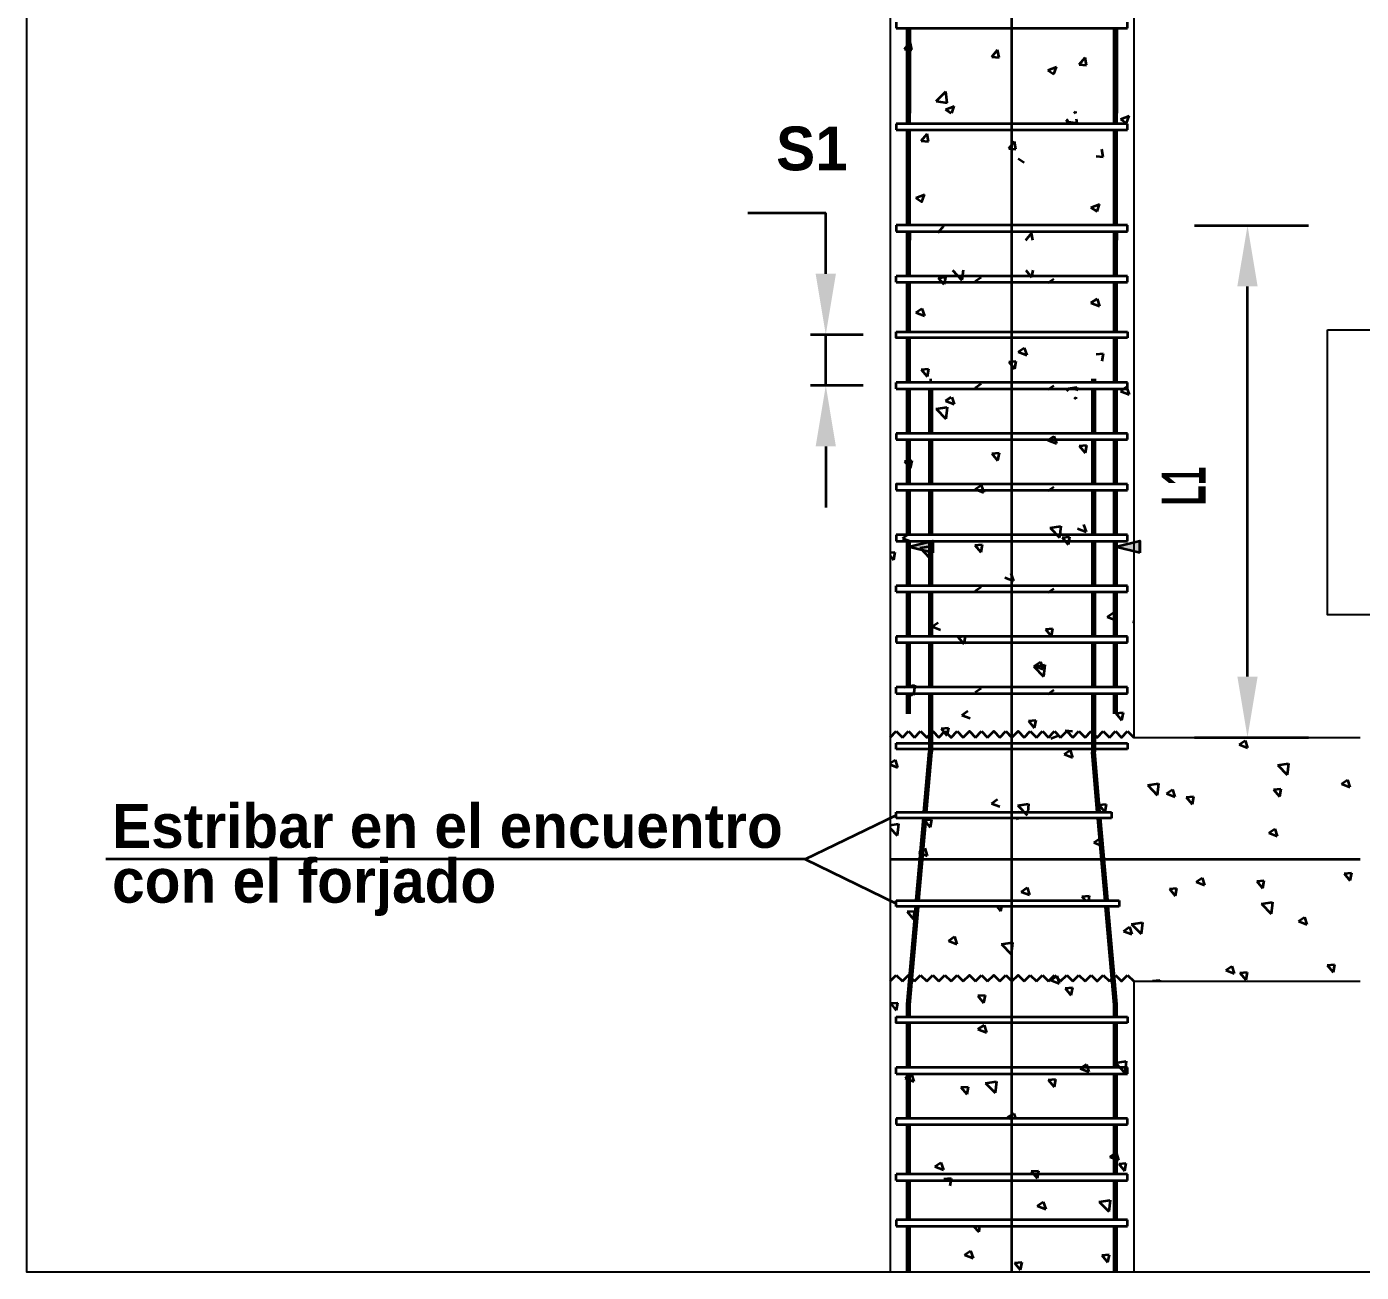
# Model space of a CAD drawing. Extents: x 2455 to 9764, y -806 to 181.
# Drawn here: x 4839.534 to 4843.144, y -403.611 to -400.243 of the extents above; entities that cross this region are included whole.
import ezdxf
from ezdxf.enums import TextEntityAlignment as Align

# ---------------------------------------------------------------- set-up
doc = ezdxf.new("R2010")
doc.units = 0
doc.header["$LTSCALE"] = 0.2
doc.header["$MEASUREMENT"] = 0
doc.layers.add('0-CYPE2', color=4, linetype='CONTINUOUS', lineweight=35)
doc.layers.add('0-CYPE4', color=6, linetype='CONTINUOUS', lineweight=70)
doc.layers.add('07-TEXTOS', color=7, linetype='CONTINUOUS')
doc.layers.add('CYPECABECERA', color=2, linetype='CONTINUOUS')
doc.styles.add('BERNARDO', font='GOTHICB.TTF')

msp = doc.modelspace()

# ---------------------------------------------------------------- hatches: boundary and pattern name
at = {"layer": '0-CYPE2', "linetype": 'Continuous'}
for points in [[(4841.9853, -401.6331), (4841.9195, -401.6496), (4841.9853, -401.6661)], [(4842.5454, -401.6331), (4842.4795, -401.6496), (4842.5454, -401.6661)]]:
    msp.add_hatch(color=2, dxfattribs=at).paths.add_polyline_path(points, flags=0)

# ---------------------------------------------------------------- linework, layer by layer
for p, q in [((4842.1995, -401.3118), (4842.1995, -397.7876)), ((4841.4847, -400.7466), (4841.6959, -400.7466)), ((4841.6959, -400.9113), (4841.6959, -400.7466)), ((4842.6936, -400.7809), (4843.0013, -400.7809)), ((4842.8366, -402.0003), (4842.8366, -400.9456)), ((4841.7973, -401.0761), (4841.6549, -401.0761)), ((4841.6959, -401.2136), (4841.6959, -401.0761)), ((4841.7973, -401.2136), (4841.6549, -401.2136)), ((4842.1995, -403.6112), (4842.1995, -401.3118)), ((4841.6959, -401.3783), (4841.6959, -401.543)), ((4841.6397, -402.4944), (4841.8865, -402.375)), ((4841.6397, -402.4944), (4839.7487, -402.4944)), ((4841.6397, -402.4944), (4841.8865, -402.6139)), ((4841.87, -402.4944), (4843.1412, -402.4944))]:
    msp.add_line(p, q, dxfattribs=at)
at = {"layer": '0-CYPE2', "color": 2, "linetype": 'Continuous'}
for p, q in [((4841.8865, -400.2312), (4841.8865, -400.2477)), ((4842.5124, -400.2477), (4842.5124, -400.2312)), ((4841.8865, -400.2477), (4842.5124, -400.2477)), ((4841.9086, -400.3041), (4841.9245, -400.2852)), ((4841.9086, -400.3041), (4841.9283, -400.3058)), ((4841.9283, -400.3058), (4841.9245, -400.2852)), ((4842.1449, -400.3248), (4842.1608, -400.3058)), ((4842.1646, -400.3265), (4842.1608, -400.3058)), ((4842.1449, -400.3248), (4842.1646, -400.3265)), ((4842.2967, -400.3606), (4842.3197, -400.3517)), ((4842.313, -400.3716), (4842.3197, -400.3517)), ((4842.3812, -400.3454), (4842.3971, -400.3265)), ((4842.3812, -400.3454), (4842.4009, -400.3472)), ((4842.4009, -400.3472), (4842.3971, -400.3265)), ((4842.2967, -400.3606), (4842.313, -400.3716)), ((4841.9947, -400.445), (4842.0204, -400.4182)), ((4842.024, -400.4495), (4842.0204, -400.4182)), ((4841.9947, -400.445), (4842.024, -400.4495)), ((4842.0199, -400.4668), (4842.0429, -400.458)), ((4842.0364, -400.4773), (4842.0429, -400.458)), ((4842.0199, -400.4668), (4842.0354, -400.4773)), ((4842.3463, -400.4995), (4842.3518, -400.4938)), ((4842.3676, -400.4773), (4842.372, -400.4727)), ((4842.3725, -400.4773), (4842.372, -400.4727)), ((4842.3756, -400.504), (4842.3744, -400.4938)), ((4842.4933, -400.4932), (4842.5164, -400.4844)), ((4842.4942, -400.4938), (4842.5097, -400.5043)), ((4842.5097, -400.5043), (4842.5164, -400.4844)), ((4842.5124, -400.5057), (4841.8865, -400.5057)), ((4841.8865, -400.5057), (4841.8865, -400.5222)), ((4841.8865, -400.5222), (4842.5124, -400.5222)), ((4841.9543, -400.5519), (4841.9702, -400.533)), ((4841.974, -400.5536), (4841.9702, -400.533)), ((4842.3463, -400.4995), (4842.3756, -400.504)), ((4842.5124, -400.5222), (4842.5124, -400.5057)), ((4841.9543, -400.5519), (4841.974, -400.5536)), ((4842.1906, -400.5726), (4842.2065, -400.5536)), ((4842.2103, -400.5743), (4842.2065, -400.5536)), ((4842.1906, -400.5726), (4842.2103, -400.5743)), ((4842.2165, -400.5995), (4842.2329, -400.6105)), ((4842.4269, -400.5932), (4842.4466, -400.595)), ((4842.4466, -400.5949), (4842.4428, -400.5743)), ((4841.9397, -400.7057), (4841.9628, -400.6969)), ((4842.4131, -400.7321), (4842.4362, -400.7232)), ((4842.4131, -400.7321), (4842.4295, -400.7432)), ((4842.4295, -400.7432), (4842.4362, -400.7232)), ((4842.5124, -400.7803), (4841.8865, -400.7803)), ((4841.8865, -400.7803), (4841.8865, -400.7967)), ((4842, -400.7997), (4842.0148, -400.782)), ((4842.5124, -400.7967), (4842.5124, -400.7803)), ((4841.8865, -400.7967), (4842.5124, -400.7967)), ((4842.2366, -400.8201), (4842.2522, -400.8014)), ((4842.2556, -400.8201), (4842.2522, -400.8014)), ((4842.5124, -400.9175), (4841.8865, -400.9175)), ((4841.8865, -400.934), (4841.8865, -400.9175)), ((4842, -400.9223), (4842.0148, -400.9399)), ((4842.0387, -400.9019), (4842.0641, -400.9283)), ((4842.0671, -400.9019), (4842.0641, -400.9283)), ((4842.1, -400.9312), (4842.1164, -400.9202)), ((4842.2366, -400.9019), (4842.2522, -400.9205)), ((4842.2556, -400.9019), (4842.2522, -400.9205)), ((4842.2967, -400.9359), (4842.313, -400.9248)), ((4842.5124, -400.934), (4842.5124, -400.9175)), ((4841.8865, -400.934), (4842.5124, -400.934)), ((4842.4131, -400.9899), (4842.4295, -400.9788)), ((4842.4131, -400.9899), (4842.4362, -400.9987)), ((4842.4295, -400.9788), (4842.4362, -400.9987)), ((4841.9397, -401.0162), (4841.9561, -401.0052)), ((4841.9397, -401.0162), (4841.9628, -401.0251)), ((4841.9561, -401.0052), (4841.9628, -401.0251)), ((4841.8865, -401.0685), (4842.5124, -401.0685)), ((4841.8865, -401.085), (4841.8865, -401.0685)), ((4841.8865, -401.0685), (4842.5124, -401.0685)), ((4842.5124, -401.0685), (4842.5124, -401.085)), ((4842.5124, -401.0685), (4842.5124, -401.085)), ((4842.5124, -401.085), (4841.8865, -401.085)), ((4842.2165, -401.1225), (4842.2329, -401.1114)), ((4842.2329, -401.1114), (4842.2396, -401.1313)), ((4842.1906, -401.1494), (4842.2103, -401.1477)), ((4842.2103, -401.1477), (4842.2065, -401.1683)), ((4842.2165, -401.1225), (4842.2396, -401.1313)), ((4842.4269, -401.1287), (4842.4466, -401.127)), ((4842.4466, -401.127), (4842.4428, -401.1477)), ((4841.9543, -401.1701), (4841.974, -401.1683)), ((4841.9543, -401.1701), (4841.9702, -401.189)), ((4841.974, -401.1684), (4841.9702, -401.189)), ((4842.1906, -401.1494), (4842.2065, -401.1683)), ((4842.5124, -401.2058), (4841.8865, -401.2058)), ((4841.8865, -401.2222), (4841.8865, -401.2058)), ((4841.9792, -401.1952), (4841.9792, -401.2058)), ((4842.1, -401.2195), (4842.1164, -401.2084)), ((4842.2967, -401.2241), (4842.313, -401.2131)), ((4842.3463, -401.2225), (4842.3756, -401.2179)), ((4842.3756, -401.2179), (4842.3744, -401.2282)), ((4842.4942, -401.2282), (4842.5097, -401.2177)), ((4842.5097, -401.2177), (4842.5164, -401.2376)), ((4842.5124, -401.2222), (4842.5124, -401.2058)), ((4841.8865, -401.2222), (4842.5124, -401.2222)), ((4842.0199, -401.2551), (4842.0354, -401.2446)), ((4842.0199, -401.2551), (4842.0429, -401.264)), ((4842.0364, -401.2446), (4842.0429, -401.264)), ((4842.3463, -401.2225), (4842.3518, -401.2282)), ((4842.3676, -401.2446), (4842.372, -401.2492)), ((4842.3725, -401.2446), (4842.372, -401.2492)), ((4842.4933, -401.2287), (4842.5164, -401.2376)), ((4841.9947, -401.277), (4842.024, -401.2725)), ((4841.9947, -401.277), (4842.0204, -401.3037)), ((4842.024, -401.2725), (4842.0204, -401.3037)), ((4842.5124, -401.343), (4841.8865, -401.343)), ((4841.8865, -401.343), (4841.8865, -401.3595)), ((4841.8865, -401.3595), (4842.5124, -401.3595)), ((4842.2967, -401.3614), (4842.313, -401.3503)), ((4842.2967, -401.3614), (4842.3197, -401.3702)), ((4842.313, -401.3503), (4842.3197, -401.3702)), ((4842.5124, -401.3595), (4842.5124, -401.343)), ((4842.1449, -401.3972), (4842.1646, -401.3955)), ((4842.1449, -401.3972), (4842.1608, -401.4161)), ((4842.1646, -401.3955), (4842.1608, -401.4161)), ((4842.3812, -401.3765), (4842.4009, -401.3748)), ((4842.3812, -401.3765), (4842.3971, -401.3954)), ((4842.4009, -401.3748), (4842.3971, -401.3954)), ((4841.9086, -401.4179), (4841.9283, -401.4161)), ((4841.9086, -401.4179), (4841.9245, -401.4368)), ((4841.9283, -401.4161), (4841.9245, -401.4368)), ((4841.8865, -401.4968), (4842.5124, -401.4968)), ((4842.1, -401.494), (4842.1164, -401.4829)), ((4842.1, -401.494), (4842.1226, -401.5027)), ((4842.1164, -401.4829), (4842.123, -401.5027)), ((4842.2967, -401.4986), (4842.313, -401.4876)), ((4842.5124, -401.4968), (4842.5124, -401.4803)), ((4841.9034, -401.6266), (4841.9198, -401.6156)), ((4842.3026, -401.5979), (4842.3319, -401.5934)), ((4842.3026, -401.5979), (4842.3283, -401.6246)), ((4842.3319, -401.5934), (4842.3283, -401.6246)), ((4842.3768, -401.6003), (4842.3999, -401.6091)), ((4842.3932, -401.5892), (4842.3999, -401.6091)), ((4842.5124, -401.6175), (4841.8865, -401.6175)), ((4841.8865, -401.6175), (4841.8865, -401.634)), ((4841.8865, -401.634), (4842.5124, -401.634)), ((4841.9034, -401.6266), (4841.9265, -401.6355)), ((4841.9511, -401.6524), (4841.9804, -401.6479)), ((4841.9511, -401.6524), (4841.9767, -401.6792)), ((4841.9804, -401.6479), (4841.9767, -401.6792)), ((4842.0992, -401.645), (4842.1189, -401.6433)), ((4842.0992, -401.645), (4842.1151, -401.6639)), ((4842.1189, -401.6433), (4842.1151, -401.6639)), ((4842.3355, -401.6243), (4842.3552, -401.6226)), ((4842.3355, -401.6243), (4842.3514, -401.6432)), ((4842.3552, -401.6226), (4842.3514, -401.6432)), ((4842.5124, -401.634), (4842.5124, -401.6175)), ((4841.87, -401.665), (4841.8826, -401.6639)), ((4841.87, -401.6742), (4841.8788, -401.6846)), ((4841.8826, -401.6639), (4841.8788, -401.6846)), ((4842.1966, -401.7218), (4842.2032, -401.7417)), ((4842.5124, -401.7548), (4841.8865, -401.7548)), ((4841.8865, -401.7713), (4841.8865, -401.7548)), ((4842.1, -401.7685), (4842.1164, -401.7575)), ((4842.1802, -401.7329), (4842.2032, -401.7417)), ((4842.5124, -401.7713), (4842.5124, -401.7548)), ((4841.8865, -401.7713), (4842.5124, -401.7713)), ((4842.2967, -401.7731), (4842.313, -401.7621)), ((4842.457, -401.8391), (4842.4734, -401.8281)), ((4842.4734, -401.8281), (4842.48, -401.848)), ((4841.9835, -401.8655), (4841.9999, -401.8545)), ((4841.9835, -401.8655), (4842.0066, -401.8744)), ((4842.457, -401.8391), (4842.48, -401.848)), ((4842.526, -401.8514), (4842.5289, -401.8548)), ((4842.5261, -401.8514), (4842.5289, -401.8512)), ((4842.5124, -401.8921), (4841.8865, -401.8921)), ((4841.8865, -401.8921), (4841.8865, -401.9085)), ((4842.0535, -401.8928), (4842.0732, -401.891)), ((4842.0535, -401.8928), (4842.0694, -401.9117)), ((4842.0732, -401.891), (4842.0694, -401.9117)), ((4842.2898, -401.8721), (4842.3095, -401.8704)), ((4842.2898, -401.8721), (4842.3056, -401.891)), ((4842.3095, -401.8704), (4842.3057, -401.891)), ((4842.5124, -401.9085), (4842.5124, -401.8921)), ((4841.8865, -401.9085), (4842.5124, -401.9085)), ((4842.259, -401.9733), (4842.2883, -401.9688)), ((4842.259, -401.9733), (4842.2846, -402.0001)), ((4842.2603, -401.9718), (4842.2767, -401.9607)), ((4842.2603, -401.9718), (4842.2834, -401.9806)), ((4842.2767, -401.9607), (4842.2834, -401.9806)), ((4842.2883, -401.9688), (4842.2846, -402.0001)), ((4842.5124, -402.0293), (4841.8865, -402.0293)), ((4841.8865, -402.0458), (4841.8865, -402.0293)), ((4841.8865, -402.0458), (4842.5124, -402.0458)), ((4841.9074, -402.0278), (4841.9367, -402.0233)), ((4841.9074, -402.0278), (4841.9088, -402.0293)), ((4841.9246, -402.0458), (4841.9303, -402.0517)), ((4841.9367, -402.0233), (4841.9334, -402.0517)), ((4842.1, -402.043), (4842.1164, -402.032)), ((4842.2967, -402.0477), (4842.313, -402.0366)), ((4842.5124, -402.0458), (4842.5124, -402.0293)), ((4842.0637, -402.1044), (4842.0801, -402.0933)), ((4842.0637, -402.1044), (4842.0868, -402.1133)), ((4842.2441, -402.1199), (4842.2638, -402.1182)), ((4842.2441, -402.1199), (4842.2599, -402.1388)), ((4842.2638, -402.1182), (4842.2599, -402.1388)), ((4842.4803, -402.0992), (4842.5, -402.0975)), ((4842.4803, -402.0992), (4842.4962, -402.1181)), ((4842.5, -402.0975), (4842.4962, -402.1181)), ((4841.87, -402.165), (4841.8865, -402.1485)), ((4841.8865, -402.1485), (4841.903, -402.165)), ((4841.903, -402.165), (4841.9195, -402.1485)), ((4841.9195, -402.1485), (4841.9359, -402.165)), ((4841.9359, -402.165), (4841.9524, -402.1485)), ((4841.9853, -402.1485), (4842.0018, -402.165)), ((4842.0018, -402.165), (4842.0183, -402.1485)), ((4842.0078, -402.1406), (4842.0275, -402.1388)), ((4842.0078, -402.1406), (4842.0237, -402.1595)), ((4842.0275, -402.1388), (4842.0237, -402.1595)), ((4842.0512, -402.1485), (4842.0677, -402.165)), ((4842.1006, -402.165), (4842.1171, -402.1485)), ((4842.1171, -402.1485), (4842.1336, -402.165)), ((4842.1665, -402.165), (4842.183, -402.1485)), ((4842.2324, -402.165), (4842.2489, -402.1485)), ((4842.2489, -402.1485), (4842.2654, -402.165)), ((4842.2654, -402.165), (4842.2818, -402.1485)), ((4842.2818, -402.1485), (4842.2983, -402.165)), ((4842.2983, -402.165), (4842.3148, -402.1485)), ((4842.3148, -402.1485), (4842.3312, -402.165)), ((4842.3312, -402.165), (4842.3477, -402.1485)), ((4842.3432, -402.1463), (4842.3629, -402.148)), ((4842.3477, -402.1485), (4842.3642, -402.165)), ((4842.3642, -402.165), (4842.3807, -402.1485)), ((4842.3807, -402.1485), (4842.3971, -402.165)), ((4842.3971, -402.165), (4842.4136, -402.1485)), ((4842.4465, -402.1485), (4842.463, -402.165)), ((4842.463, -402.165), (4842.4795, -402.1485)), ((4842.5124, -402.1485), (4842.5289, -402.165)), ((4841.8865, -402.1803), (4842.5124, -402.1803)), ((4841.8865, -402.1968), (4841.8865, -402.1803)), ((4842.3042, -402.1678), (4842.3272, -402.159)), ((4842.5124, -402.1803), (4842.5124, -402.1968)), ((4842.6936, -402.165), (4843.0013, -402.165)), ((4842.8139, -402.1843), (4842.8303, -402.1732)), ((4842.8139, -402.1843), (4842.837, -402.1931)), ((4842.8303, -402.1732), (4842.837, -402.1931)), ((4841.87, -402.235), (4841.8834, -402.226)), ((4841.8834, -402.226), (4841.8901, -402.2459)), ((4842.5124, -402.1968), (4841.8865, -402.1968)), ((4842.3405, -402.2106), (4842.3569, -402.1996)), ((4842.3405, -402.2106), (4842.3636, -402.2195)), ((4842.3569, -402.1996), (4842.3636, -402.2195)), ((4841.87, -402.2382), (4841.8901, -402.2459)), ((4842.9184, -402.2397), (4842.9477, -402.2351)), ((4842.9184, -402.2397), (4842.9441, -402.2664)), ((4842.9477, -402.2351), (4842.9441, -402.2664)), ((4842.5669, -402.2942), (4842.5962, -402.2897)), ((4842.5669, -402.2942), (4842.5925, -402.321)), ((4842.5962, -402.2897), (4842.5925, -402.321)), ((4843.0907, -402.2905), (4843.1071, -402.2795)), ((4843.0907, -402.2905), (4843.1138, -402.2994)), ((4843.1071, -402.2795), (4843.1138, -402.2994)), ((4842.1438, -402.3433), (4842.1602, -402.3322)), ((4842.6173, -402.3169), (4842.6337, -402.3058)), ((4842.6173, -402.3169), (4842.6403, -402.3257)), ((4842.6337, -402.3058), (4842.6403, -402.3257)), ((4842.6709, -402.3263), (4842.6906, -402.3246)), ((4842.6709, -402.3263), (4842.6868, -402.3453)), ((4842.6906, -402.3246), (4842.6868, -402.3453)), ((4842.9072, -402.3057), (4842.9269, -402.3039)), ((4842.9072, -402.3057), (4842.9231, -402.3246)), ((4842.9269, -402.3039), (4842.9231, -402.3246)), ((4841.8865, -402.3668), (4842.4685, -402.3668)), ((4841.8865, -402.3832), (4841.8865, -402.3668)), ((4842.1439, -402.3433), (4842.1669, -402.3521)), ((4842.2085, -402.3668), (4842.218, -402.3659)), ((4842.2153, -402.3487), (4842.2446, -402.3442)), ((4842.2153, -402.3487), (4842.2409, -402.3755)), ((4842.218, -402.366), (4842.2179, -402.3668)), ((4842.2446, -402.3442), (4842.242, -402.3668)), ((4842.4346, -402.347), (4842.4543, -402.3453)), ((4842.4346, -402.347), (4842.4505, -402.3659)), ((4842.4543, -402.3453), (4842.4505, -402.3659)), ((4842.4685, -402.3668), (4842.4685, -402.3832)), ((4841.87, -402.4023), (4841.893, -402.3987)), ((4841.87, -402.4099), (4841.8894, -402.43)), ((4842.4685, -402.3832), (4841.8865, -402.3832)), ((4841.893, -402.3987), (4841.8894, -402.43)), ((4841.9621, -402.3883), (4841.9818, -402.3866)), ((4841.9621, -402.3883), (4841.978, -402.4073)), ((4841.9818, -402.3866), (4841.978, -402.4073)), ((4842.2114, -402.3833), (4842.2142, -402.3866)), ((4842.2149, -402.3833), (4842.2142, -402.3866)), ((4842.4206, -402.4495), (4842.437, -402.4385)), ((4842.437, -402.4385), (4842.4437, -402.4584)), ((4842.8941, -402.4231), (4842.9104, -402.4121)), ((4842.8941, -402.4231), (4842.9171, -402.432)), ((4842.9105, -402.4121), (4842.9171, -402.432)), ((4841.9472, -402.4759), (4841.9636, -402.4649)), ((4841.9472, -402.4759), (4841.9703, -402.4848)), ((4841.9636, -402.4648), (4841.9703, -402.4848)), ((4842.4206, -402.4495), (4842.4437, -402.4584)), ((4842.6974, -402.5558), (4842.7138, -402.5447)), ((4842.6974, -402.5558), (4842.7205, -402.5646)), ((4842.7138, -402.5447), (4842.7205, -402.5646)), ((4842.8615, -402.5534), (4842.8812, -402.5517)), ((4842.8615, -402.5535), (4842.8774, -402.5724)), ((4842.8812, -402.5517), (4842.8774, -402.5724)), ((4843.0978, -402.5328), (4843.1175, -402.531)), ((4843.0978, -402.5328), (4843.1137, -402.5517)), ((4843.1175, -402.5311), (4843.1137, -402.5517)), ((4842.224, -402.5822), (4842.2404, -402.5711)), ((4842.224, -402.5822), (4842.2471, -402.591)), ((4842.2404, -402.5711), (4842.2471, -402.591)), ((4842.6252, -402.5741), (4842.6449, -402.5724)), ((4842.6252, -402.5741), (4842.6411, -402.593)), ((4842.6449, -402.5724), (4842.6411, -402.593)), ((4841.8865, -402.6056), (4842.4893, -402.6056)), ((4841.8865, -402.6221), (4841.8865, -402.6056)), ((4842.4893, -402.6221), (4841.8865, -402.6221)), ((4842.1582, -402.6221), (4842.1685, -402.6344)), ((4842.1708, -402.6221), (4842.1685, -402.6344)), ((4842.3889, -402.5948), (4842.4086, -402.5931)), ((4842.3889, -402.5948), (4842.398, -402.6056)), ((4842.4086, -402.5931), (4842.4063, -402.6056)), ((4842.4893, -402.6056), (4842.4893, -402.6221)), ((4842.8748, -402.6151), (4842.9041, -402.6106)), ((4842.8748, -402.6151), (4842.9004, -402.6419)), ((4842.9041, -402.6106), (4842.9004, -402.6419)), ((4841.9164, -402.6361), (4841.9361, -402.6344)), ((4841.9164, -402.6361), (4841.9322, -402.6551)), ((4841.9361, -402.6344), (4841.9322, -402.6551)), ((4842.9742, -402.662), (4842.9906, -402.651)), ((4842.9742, -402.662), (4842.9973, -402.6709)), ((4842.9906, -402.651), (4842.9973, -402.6709)), ((4842.5008, -402.6884), (4842.5172, -402.6774)), ((4842.5008, -402.6884), (4842.5239, -402.6973)), ((4842.5172, -402.6773), (4842.5239, -402.6973)), ((4842.5232, -402.6696), (4842.5525, -402.6651)), ((4842.5232, -402.6696), (4842.5488, -402.6964)), ((4842.5525, -402.6651), (4842.5489, -402.6964)), ((4842.0274, -402.7148), (4842.0438, -402.7037)), ((4842.0274, -402.7148), (4842.0504, -402.7236)), ((4842.0438, -402.7037), (4842.0504, -402.7236)), ((4842.1716, -402.7242), (4842.2009, -402.7196)), ((4842.1716, -402.7242), (4842.1973, -402.7509)), ((4842.2009, -402.7196), (4842.1973, -402.7509)), ((4841.87, -402.8238), (4841.8865, -402.8074)), ((4841.8865, -402.8074), (4841.903, -402.8238)), ((4841.9359, -402.8238), (4841.9524, -402.8074)), ((4841.9524, -402.8074), (4841.9689, -402.8238)), ((4841.9689, -402.8238), (4841.9853, -402.8074)), ((4841.9853, -402.8074), (4842.0018, -402.8238)), ((4842.0018, -402.8238), (4842.0183, -402.8074)), ((4842.0183, -402.8074), (4842.0348, -402.8238)), ((4842.0348, -402.8238), (4842.0512, -402.8074)), ((4842.0512, -402.8074), (4842.0677, -402.8238)), ((4842.1006, -402.8238), (4842.1171, -402.8074)), ((4842.1171, -402.8074), (4842.1336, -402.8238)), ((4842.1665, -402.8238), (4842.183, -402.8074)), ((4842.2324, -402.8238), (4842.2489, -402.8074)), ((4842.2489, -402.8074), (4842.2654, -402.8238)), ((4842.2654, -402.8238), (4842.2818, -402.8074)), ((4842.2818, -402.8074), (4842.2983, -402.8238)), ((4842.2983, -402.8238), (4842.3148, -402.8074)), ((4842.3148, -402.8074), (4842.3312, -402.8238)), ((4842.3312, -402.8238), (4842.3477, -402.8074)), ((4842.3477, -402.8074), (4842.3642, -402.8238)), ((4842.3642, -402.8238), (4842.3807, -402.8074)), ((4842.3807, -402.8074), (4842.3971, -402.8238)), ((4842.3971, -402.8238), (4842.4136, -402.8074)), ((4842.4465, -402.8074), (4842.463, -402.8238)), ((4842.463, -402.8238), (4842.4795, -402.8074)), ((4842.5124, -402.8074), (4842.5289, -402.8238)), ((4842.7776, -402.7947), (4842.794, -402.7836)), ((4842.7776, -402.7947), (4842.8007, -402.8035)), ((4842.794, -402.7836), (4842.8007, -402.8035)), ((4842.8158, -402.8012), (4842.8355, -402.7995)), ((4842.8158, -402.8012), (4842.8317, -402.8202)), ((4842.8355, -402.7995), (4842.8317, -402.8202)), ((4843.0521, -402.7806), (4843.0718, -402.7788)), ((4843.0521, -402.7806), (4843.0679, -402.7995)), ((4843.0718, -402.7788), (4843.0679, -402.7995)), ((4842.3042, -402.821), (4842.3205, -402.81)), ((4842.3042, -402.821), (4842.3272, -402.8299)), ((4842.3205, -402.81), (4842.3272, -402.8299)), ((4842.3432, -402.8426), (4842.3629, -402.8409)), ((4842.3432, -402.8426), (4842.3591, -402.8615)), ((4842.3629, -402.8409), (4842.3591, -402.8615)), ((4842.5992, -402.8202), (4842.5985, -402.8238)), ((4842.1069, -402.8632), (4842.1266, -402.8615)), ((4842.1069, -402.8633), (4842.1228, -402.8822)), ((4842.1266, -402.8615), (4842.1228, -402.8822)), ((4841.8707, -402.8839), (4841.8904, -402.8822)), ((4841.8707, -402.8839), (4841.8865, -402.9029)), ((4841.8903, -402.8822), (4841.8865, -402.9028)), ((4841.8865, -402.9207), (4842.5124, -402.9207)), ((4842.1075, -402.9537), (4842.1239, -402.9426)), ((4842.1239, -402.9426), (4842.1306, -402.9625)), ((4842.5124, -402.9207), (4842.5124, -402.9371)), ((4842.1075, -402.9537), (4842.1306, -402.9625)), ((4842.5124, -403.0579), (4841.8865, -403.0579)), ((4841.8865, -403.0744), (4841.8865, -403.0579)), ((4842.3843, -403.0599), (4842.4007, -403.0489)), ((4842.3843, -403.0599), (4842.4074, -403.0688)), ((4842.4007, -403.0489), (4842.4074, -403.0688)), ((4842.4795, -403.0451), (4842.5088, -403.0405)), ((4842.4795, -403.0451), (4842.5052, -403.0718)), ((4842.5088, -403.0405), (4842.5052, -403.0718)), ((4842.5124, -403.0744), (4842.5124, -403.0579)), ((4841.8865, -403.0744), (4842.5124, -403.0744)), ((4841.9109, -403.0863), (4841.9273, -403.0752)), ((4841.9109, -403.0863), (4841.934, -403.0952)), ((4841.9273, -403.0752), (4841.934, -403.0951)), ((4842.1279, -403.0996), (4842.1572, -403.095)), ((4842.1572, -403.095), (4842.1536, -403.1263)), ((4842.2975, -403.0904), (4842.3172, -403.0886)), ((4842.2975, -403.0904), (4842.3134, -403.1093)), ((4842.3172, -403.0886), (4842.3134, -403.1093)), ((4842.0612, -403.111), (4842.0809, -403.1093)), ((4842.0612, -403.111), (4842.0771, -403.13)), ((4842.0809, -403.1093), (4842.0771, -403.13)), ((4842.1279, -403.0996), (4842.1536, -403.1263)), ((4842.5124, -403.1952), (4841.8865, -403.1952)), ((4841.8865, -403.1952), (4841.8865, -403.2117)), ((4842.1877, -403.1925), (4842.2041, -403.1815)), ((4842.1877, -403.1926), (4842.1945, -403.1952)), ((4842.2041, -403.1815), (4842.2087, -403.1952)), ((4842.5124, -403.2117), (4842.5124, -403.1952)), ((4841.8865, -403.2117), (4842.5124, -403.2117)), ((4842.4645, -403.2988), (4842.4809, -403.2877)), ((4842.4645, -403.2988), (4842.4875, -403.3077)), ((4842.4809, -403.2877), (4842.4875, -403.3076)), ((4842.5124, -403.3462), (4841.8865, -403.3462)), ((4841.8865, -403.3626), (4841.8865, -403.3462)), ((4841.991, -403.3252), (4842.0074, -403.3141)), ((4841.9911, -403.3252), (4842.0141, -403.334)), ((4842.0074, -403.3141), (4842.0141, -403.334)), ((4842.2518, -403.3382), (4842.2715, -403.3364)), ((4842.2518, -403.3382), (4842.2677, -403.3571)), ((4842.2715, -403.3364), (4842.2677, -403.3571)), ((4842.4881, -403.3175), (4842.5078, -403.3158)), ((4842.4881, -403.3175), (4842.504, -403.3364)), ((4842.5078, -403.3158), (4842.504, -403.3364)), ((4842.5124, -403.3626), (4842.5124, -403.3462)), ((4841.8865, -403.3626), (4842.5124, -403.3626)), ((4842.0155, -403.3588), (4842.0352, -403.3571)), ((4842.0352, -403.3571), (4842.0314, -403.3778)), ((4842.2678, -403.4314), (4842.2842, -403.4204)), ((4842.2842, -403.4204), (4842.2909, -403.4403)), ((4842.4358, -403.4205), (4842.4651, -403.4159)), ((4842.4358, -403.4205), (4842.4615, -403.4472)), ((4842.4651, -403.4159), (4842.4615, -403.4472)), ((4842.2678, -403.4314), (4842.2909, -403.4403)), ((4842.5124, -403.4697), (4841.8865, -403.4697)), ((4841.8865, -403.4697), (4841.8865, -403.4862)), ((4841.8865, -403.4862), (4842.5124, -403.4862)), ((4842.095, -403.4862), (4842.1099, -403.5017)), ((4842.1117, -403.4862), (4842.1099, -403.5018)), ((4842.5124, -403.4862), (4842.5124, -403.4697)), ((4842.0712, -403.5641), (4842.0876, -403.553)), ((4842.0712, -403.5641), (4842.0943, -403.5729)), ((4842.0876, -403.553), (4842.0943, -403.5729)), ((4842.4424, -403.5653), (4842.4621, -403.5635)), ((4842.4424, -403.5653), (4842.4583, -403.5842)), ((4842.4621, -403.5636), (4842.4583, -403.5842)), ((4842.2061, -403.5859), (4842.2258, -403.5842)), ((4842.2061, -403.5859), (4842.222, -403.6049)), ((4842.2258, -403.5842), (4842.222, -403.6049))]:
    msp.add_line(p, q, dxfattribs=at)
for points in [[(4841.9397, -400.7057), (4841.9561, -400.7168), (4841.9628, -400.6969)], [(4842, -400.9223), (4842.0197, -400.9206), (4842.0162, -400.9399)], [(4842.5124, -401.085), (4841.8865, -401.085), (4841.8865, -401.0685)], [(4842.5124, -401.4803), (4841.8865, -401.4803), (4841.8865, -401.4968)], [(4841.9853, -401.6661), (4841.9853, -401.6331)], [(4842.5454, -401.6661), (4842.5454, -401.6331)], [(4841.9524, -402.1485), (4841.9689, -402.165), (4841.9853, -402.1485)], [(4842.0183, -402.1485), (4842.0348, -402.165), (4842.0512, -402.1485)], [(4842.0677, -402.165), (4842.0842, -402.1485), (4842.1006, -402.165)], [(4842.1336, -402.165), (4842.1501, -402.1485), (4842.1665, -402.165)], [(4842.183, -402.1485), (4842.1995, -402.165), (4842.2159, -402.1485), (4842.2324, -402.165)], [(4842.4136, -402.1485), (4842.4301, -402.165), (4842.4465, -402.1485)], [(4842.4795, -402.1485), (4842.496, -402.165), (4842.5124, -402.1485)], [(4841.903, -402.8238), (4841.9195, -402.8074), (4841.9359, -402.8238)], [(4842.0677, -402.8238), (4842.0842, -402.8074), (4842.1006, -402.8238)], [(4842.1336, -402.8238), (4842.1501, -402.8074), (4842.1665, -402.8238)], [(4842.183, -402.8074), (4842.1995, -402.8238), (4842.2159, -402.8074), (4842.2324, -402.8238)], [(4842.4136, -402.8074), (4842.4301, -402.8238), (4842.4465, -402.8074)], [(4842.4795, -402.8074), (4842.496, -402.8238), (4842.5124, -402.8074)], [(4842.5124, -402.9371), (4841.8865, -402.9371), (4841.8865, -402.9207)]]:
    msp.add_lwpolyline(points, dxfattribs=at)
for points in [[(4841.9853, -401.6661), (4841.9195, -401.6496), (4841.9853, -401.6331), (4841.9853, -401.6661)], [(4842.5454, -401.6661), (4842.4795, -401.6496), (4842.5454, -401.6331), (4842.5454, -401.6661)]]:
    msp.add_lwpolyline(points, close=True, dxfattribs=at)
at = {"layer": '0-CYPE2', "linetype": 'Continuous'}
for points in [[(4842.8091, -400.9456), (4842.864, -400.9456), (4842.8366, -400.7809)], [(4841.6684, -400.9113), (4841.7233, -400.9113), (4841.6959, -401.0761)], [(4841.6684, -401.3783), (4841.7233, -401.3783), (4841.6959, -401.2136)], [(4842.8091, -402.0003), (4842.864, -402.0003), (4842.8366, -402.165)]]:
    msp.add_solid(points, dxfattribs=at)
at = {"layer": '0-CYPE4', "linetype": 'Continuous'}
for p, q in [((4841.9195, -400.5057), (4841.9195, -400.2477)), ((4841.9195, -400.2477), (4841.9195, -400.4773)), ((4842.4795, -400.5057), (4842.4795, -400.2477)), ((4842.4795, -400.2477), (4842.4795, -400.4773)), ((4841.9195, -400.7803), (4841.9195, -400.5222)), ((4842.4795, -400.7803), (4842.4795, -400.5222)), ((4841.9195, -400.9175), (4841.9195, -400.7967)), ((4841.9195, -400.7967), (4841.9195, -400.8201)), ((4842.4795, -400.9175), (4842.4795, -400.7967)), ((4842.4795, -400.7967), (4842.4795, -400.8201)), ((4841.9195, -401.0685), (4841.9195, -400.934)), ((4842.4795, -401.0685), (4842.4795, -400.934)), ((4841.9195, -401.2058), (4841.9195, -401.085)), ((4842.4795, -401.2058), (4842.4795, -401.085)), ((4842.4197, -401.1952), (4842.4197, -401.2058)), ((4841.9195, -401.343), (4841.9195, -401.2222)), ((4841.9792, -401.2222), (4841.9792, -401.343)), ((4842.4197, -401.2222), (4842.4197, -401.343)), ((4842.4795, -401.343), (4842.4795, -401.2222)), ((4841.9195, -401.4803), (4841.9195, -401.3595)), ((4841.9792, -401.3595), (4841.9792, -401.4803)), ((4842.4197, -401.3595), (4842.4197, -401.4803)), ((4842.4795, -401.4803), (4842.4795, -401.3595)), ((4841.9195, -401.6175), (4841.9195, -401.4968)), ((4841.9792, -401.4968), (4841.9792, -401.6175)), ((4842.4197, -401.4968), (4842.4197, -401.6175)), ((4842.4795, -401.6175), (4842.4795, -401.4968)), ((4841.9195, -401.7548), (4841.9195, -401.634)), ((4841.9792, -401.634), (4841.9792, -401.7548)), ((4842.4197, -401.634), (4842.4197, -401.7548)), ((4842.4795, -401.7548), (4842.4795, -401.634)), ((4841.9195, -401.8921), (4841.9195, -401.7713)), ((4841.9792, -401.7713), (4841.9792, -401.8921)), ((4842.4197, -401.7713), (4842.4197, -401.8921)), ((4842.4795, -401.8921), (4842.4795, -401.7713)), ((4841.9195, -402.0293), (4841.9195, -401.9085)), ((4841.9792, -401.9085), (4841.9792, -402.0293)), ((4842.4197, -401.9085), (4842.4197, -402.0293)), ((4842.4795, -402.0293), (4842.4795, -401.9085)), ((4841.9195, -402.1014), (4841.9195, -402.0458)), ((4841.9792, -402.0458), (4841.9792, -402.1444)), ((4842.4197, -402.0458), (4842.4197, -402.1444)), ((4842.4795, -402.1014), (4842.4795, -402.0458)), ((4841.9792, -402.1444), (4841.9792, -402.2038)), ((4842.4197, -402.1444), (4842.4197, -402.2038)), ((4841.965, -402.3668), (4841.9792, -402.2038)), ((4842.434, -402.3668), (4842.4197, -402.2038)), ((4841.9441, -402.6056), (4841.9635, -402.3832)), ((4842.4548, -402.6056), (4842.4354, -402.3832)), ((4841.9195, -402.8874), (4841.9427, -402.6221)), ((4842.4795, -402.8874), (4842.4563, -402.6221)), ((4841.9195, -402.9207), (4841.9195, -402.8874)), ((4842.4795, -402.9207), (4842.4795, -402.8874)), ((4841.9195, -403.0579), (4841.9195, -402.9371)), ((4842.4795, -403.0579), (4842.4795, -402.9371)), ((4841.9195, -403.1952), (4841.9195, -403.0744)), ((4842.4795, -403.1952), (4842.4795, -403.0744)), ((4841.9195, -403.3462), (4841.9195, -403.2117)), ((4842.4795, -403.3462), (4842.4795, -403.2117)), ((4841.9195, -403.4697), (4841.9195, -403.3626)), ((4842.4795, -403.4697), (4842.4795, -403.3626)), ((4841.9195, -403.6112), (4841.9195, -403.4862)), ((4842.4795, -403.6112), (4842.4795, -403.4862))]:
    msp.add_line(p, q, dxfattribs=at)
at = {"layer": '07-TEXTOS', "color": 5}
for p, q in [((4841.87, -399.3447), (4841.87, -403.6112)), ((4842.5289, -399.3447), (4842.5289, -402.165)), ((4842.5289, -402.165), (4843.1412, -402.165)), ((4842.5289, -402.8238), (4843.1412, -402.8238)), ((4842.5289, -402.8238), (4842.5289, -403.6112)), ((4842.5795, -402.8219), (4842.5992, -402.8202)), ((4842.5795, -402.8219), (4842.5811, -402.8238))]:
    msp.add_line(p, q, dxfattribs=at)
msp.add_lwpolyline([(4843.0532, -401.0628), (4846.0937, -401.0628), (4846.0937, -401.8332), (4843.0532, -401.8332), (4843.0532, -401.0628)], close=True, dxfattribs=at)
at = {"layer": 'CYPECABECERA', "color": 7, "linetype": 'Continuous'}
msp.add_lwpolyline([(4839.5344, -394.1137), (4846.2247, -394.1137), (4846.2247, -403.6112), (4839.5344, -403.6112)], close=True, dxfattribs=at)

# ---------------------------------------------------------------- texts
at = {"layer": '07-TEXTOS', "color": 5, "style": 'BERNARDO'}
for s, height, p in [('S1 ', 0.11851, (4841.5615, -400.6317)), ('Estribar en el encuentro', 0.118507, (4839.7654, -402.4636)), ('con el forjado', 0.118507, (4839.7654, -402.6119))]:
    msp.add_text(s, height=height, dxfattribs=at).set_placement(p)
at = {"layer": '07-TEXTOS', "color": 5, "style": 'BERNARDO', "width": 0.614838}
msp.add_text('L1 ', height=0.11851, rotation=90, dxfattribs=at).set_placement((4842.7231, -401.5379), (4842.7231, -401.408), align=Align.FIT)

doc.saveas('drawing.dxf')
